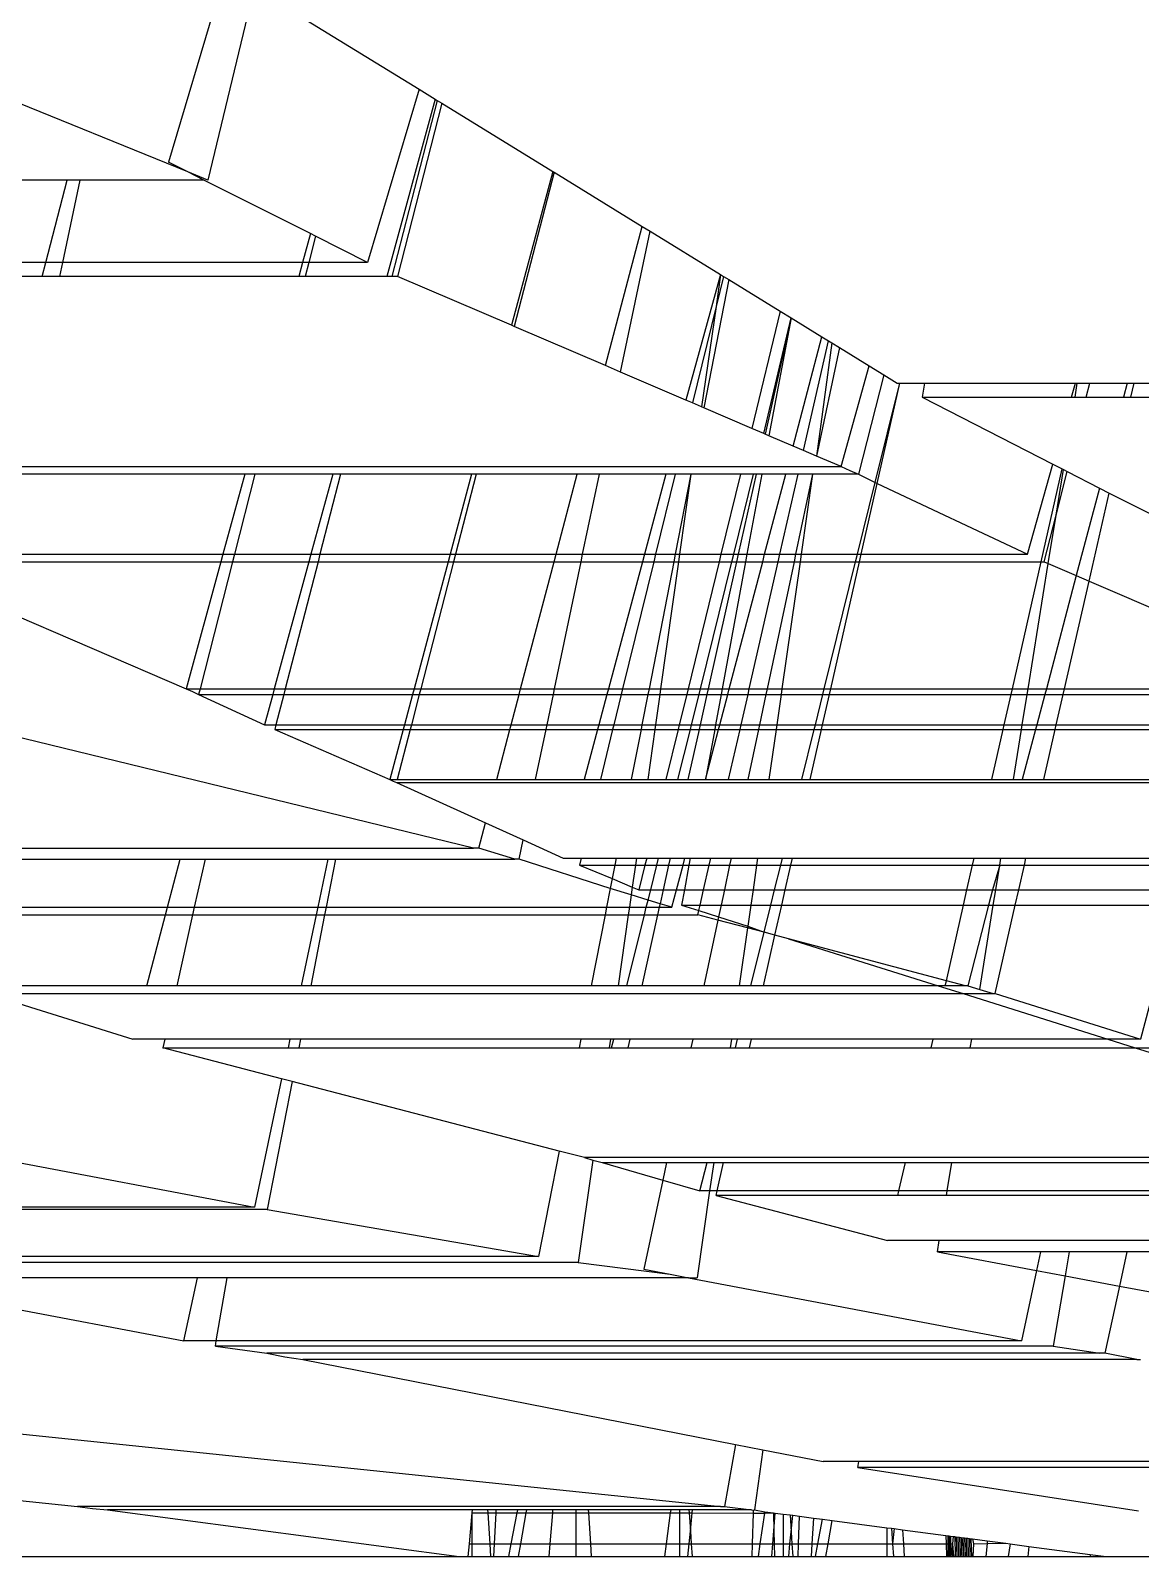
# Model space of a CAD drawing. Extents: x -24961 to 905641, y -154323 to 635957.
# Drawn here: x 396050.66 to 396073.26, y -143407.9 to -143376.85 of the extents above; entities that cross this region are included whole.
import ezdxf

# ---------------------------------------------------------------- set-up
doc = ezdxf.new("R2010")
doc.units = 0
doc.header["$LTSCALE"] = 1000
doc.header["$MEASUREMENT"] = 0

msp = doc.modelspace()

# ---------------------------------------------------------------- linework, layer by layer
for p, q in [((396054.634, -143375.623), (396053.47, -143379.525)), ((396055.215, -143375.979), (396054.273, -143379.89)), ((396055.215, -143375.979), (396058.577, -143378.045)), ((396053.867, -143379.725), (396045.066, -143376.149)), ((396058.577, -143378.045), (396057.526, -143381.567)), ((396058.904, -143378.246), (396057.919, -143381.852)), ((396058.942, -143378.27), (396058.017, -143381.852)), ((396058.577, -143378.045), (396058.904, -143378.246)), ((396058.904, -143378.246), (396058.942, -143378.27)), ((396058.942, -143378.27), (396059.034, -143378.326)), ((396059.034, -143378.326), (396058.137, -143381.852)), ((396059.034, -143378.326), (396061.294, -143379.715)), ((396053.867, -143379.725), (396053.47, -143379.525)), ((396054.273, -143379.89), (396053.867, -143379.725)), ((396054.195, -143379.89), (396053.867, -143379.725)), ((396061.294, -143379.715), (396060.455, -143382.846)), ((396061.322, -143379.732), (396060.512, -143382.87)), ((396061.294, -143379.715), (396061.322, -143379.732)), ((396061.322, -143379.732), (396063.115, -143380.833)), ((396051.412, -143379.89), (396049.81, -143379.89)), ((396050.977, -143381.567), (396051.412, -143379.89)), ((396051.323, -143381.567), (396051.672, -143379.89)), ((396051.672, -143379.89), (396051.412, -143379.89)), ((396054.195, -143379.89), (396051.672, -143379.89)), ((396056.363, -143380.981), (396054.195, -143379.89)), ((396056.363, -143380.981), (396056.203, -143381.567)), ((396056.465, -143381.033), (396056.329, -143381.567)), ((396056.465, -143381.033), (396056.363, -143380.981)), ((396057.526, -143381.567), (396056.465, -143381.033)), ((396062.37, -143383.667), (396063.115, -143380.833)), ((396062.676, -143383.799), (396063.275, -143380.931)), ((396063.115, -143380.833), (396063.275, -143380.931)), ((396063.275, -143380.931), (396064.712, -143381.815)), ((396050.977, -143381.567), (396049.382, -143381.567)), ((396050.903, -143381.852), (396050.977, -143381.567)), ((396051.323, -143381.567), (396050.977, -143381.567)), ((396051.263, -143381.852), (396051.323, -143381.567)), ((396056.203, -143381.567), (396051.323, -143381.567)), ((396056.203, -143381.567), (396056.125, -143381.852)), ((396056.329, -143381.567), (396056.203, -143381.567)), ((396056.329, -143381.567), (396056.256, -143381.852)), ((396057.526, -143381.567), (396056.329, -143381.567)), ((396050.903, -143381.852), (396049.309, -143381.852)), ((396051.263, -143381.852), (396050.903, -143381.852)), ((396056.125, -143381.852), (396051.263, -143381.852)), ((396056.256, -143381.852), (396056.125, -143381.852)), ((396057.919, -143381.852), (396056.256, -143381.852)), ((396058.017, -143381.852), (396057.919, -143381.852)), ((396058.137, -143381.852), (396058.017, -143381.852)), ((396060.455, -143382.846), (396058.137, -143381.852)), ((396064.712, -143381.815), (396064.003, -143384.368)), ((396064.876, -143381.916), (396064.368, -143384.525)), ((396064.712, -143381.815), (396064.619, -143382.464)), ((396064.769, -143381.85), (396064.619, -143382.464)), ((396064.712, -143381.815), (396064.769, -143381.85)), ((396064.769, -143381.85), (396064.876, -143381.916)), ((396064.876, -143381.916), (396065.927, -143382.561)), ((396064.619, -143382.464), (396064.139, -143384.426)), ((396064.619, -143382.464), (396064.324, -143384.506)), ((396065.927, -143382.561), (396065.345, -143384.944)), ((396065.927, -143382.561), (396066.147, -143382.696)), ((396060.512, -143382.87), (396060.455, -143382.846)), ((396062.37, -143383.667), (396060.512, -143382.87)), ((396065.589, -143385.048), (396066.147, -143382.696)), ((396066.147, -143382.696), (396065.617, -143385.061)), ((396066.147, -143382.696), (396065.694, -143385.093)), ((396066.147, -143382.696), (396066.772, -143383.08)), ((396066.187, -143385.305), (396066.772, -143383.08)), ((396066.399, -143385.396), (396066.907, -143383.163)), ((396066.977, -143383.206), (396066.662, -143385.509)), ((396066.772, -143383.08), (396066.907, -143383.163)), ((396066.907, -143383.163), (396066.977, -143383.206)), ((396066.977, -143383.206), (396067.131, -143383.301)), ((396067.131, -143383.301), (396066.662, -143385.509)), ((396067.131, -143383.301), (396067.739, -143383.674)), ((396062.676, -143383.799), (396062.37, -143383.667)), ((396064.003, -143384.368), (396062.676, -143383.799)), ((396067.168, -143385.718), (396067.739, -143383.674)), ((396068.035, -143383.856), (396067.521, -143385.877)), ((396067.739, -143383.674), (396068.035, -143383.856)), ((396068.035, -143383.856), (396068.303, -143384.021)), ((396067.859, -143386.044), (396068.358, -143384.021)), ((396067.897, -143386.062), (396068.358, -143384.021)), ((396068.303, -143384.021), (396068.358, -143384.021)), ((396068.358, -143384.021), (396068.864, -143384.021)), ((396068.864, -143384.021), (396068.812, -143384.308)), ((396068.864, -143384.021), (396071.934, -143384.021)), ((396071.854, -143384.308), (396071.934, -143384.021)), ((396071.926, -143384.308), (396071.973, -143384.021)), ((396071.934, -143384.021), (396071.973, -143384.021)), ((396071.973, -143384.021), (396072.226, -143384.021)), ((396072.153, -143384.308), (396072.226, -143384.021)), ((396072.226, -143384.021), (396072.99, -143384.021)), ((396072.99, -143384.021), (396072.914, -143384.308)), ((396072.99, -143384.021), (396073.128, -143384.021)), ((396073.063, -143384.308), (396073.128, -143384.021)), ((396073.128, -143384.021), (396075.447, -143384.021)), ((396064.139, -143384.426), (396064.003, -143384.368)), ((396064.324, -143384.506), (396064.139, -143384.426)), ((396068.812, -143384.308), (396071.472, -143385.671)), ((396068.812, -143384.308), (396071.854, -143384.308)), ((396071.854, -143384.308), (396071.926, -143384.308)), ((396071.926, -143384.308), (396072.153, -143384.308)), ((396072.153, -143384.308), (396072.914, -143384.308)), ((396072.914, -143384.308), (396073.063, -143384.308)), ((396073.063, -143384.308), (396075.385, -143384.308)), ((396064.368, -143384.525), (396064.324, -143384.506)), ((396065.345, -143384.944), (396064.368, -143384.525)), ((396065.589, -143385.048), (396065.345, -143384.944)), ((396065.617, -143385.061), (396065.589, -143385.048)), ((396065.694, -143385.093), (396065.617, -143385.061)), ((396066.187, -143385.305), (396065.694, -143385.093)), ((396066.399, -143385.396), (396066.187, -143385.305)), ((396066.662, -143385.509), (396066.399, -143385.396)), ((396043.697, -143385.718), (396067.168, -143385.718)), ((396067.168, -143385.718), (396066.662, -143385.509)), ((396067.168, -143385.718), (396067.344, -143385.801)), ((396070.96, -143387.506), (396071.472, -143385.671)), ((396071.472, -143385.671), (396071.663, -143385.769)), ((396055.024, -143385.877), (396050.423, -143385.877)), ((396055.024, -143385.877), (396054.579, -143387.506)), ((396055.228, -143385.877), (396054.813, -143387.506)), ((396055.228, -143385.877), (396055.024, -143385.877)), ((396056.818, -143385.877), (396055.228, -143385.877)), ((396056.818, -143385.877), (396056.373, -143387.506)), ((396056.977, -143385.877), (396056.556, -143387.506)), ((396056.977, -143385.877), (396056.818, -143385.877)), ((396059.642, -143385.877), (396056.977, -143385.877)), ((396059.642, -143385.877), (396059.205, -143387.506)), ((396059.735, -143385.877), (396059.314, -143387.506)), ((396059.735, -143385.877), (396059.642, -143385.877)), ((396061.789, -143385.877), (396059.735, -143385.877)), ((396061.361, -143387.506), (396061.789, -143385.877)), ((396062.243, -143385.877), (396061.789, -143385.877)), ((396061.903, -143387.506), (396062.243, -143385.877)), ((396063.598, -143385.877), (396062.243, -143385.877)), ((396063.598, -143385.877), (396063.161, -143387.506)), ((396063.784, -143385.877), (396063.386, -143387.506)), ((396063.784, -143385.877), (396063.598, -143385.877)), ((396064.105, -143385.877), (396063.784, -143385.877)), ((396064.105, -143385.877), (396063.787, -143387.506)), ((396064.105, -143385.877), (396063.875, -143387.506)), ((396065.117, -143385.877), (396064.105, -143385.877)), ((396065.117, -143385.877), (396064.718, -143387.506)), ((396064.979, -143387.506), (396065.383, -143385.877)), ((396065.435, -143385.877), (396065.07, -143387.506)), ((396065.383, -143385.877), (396065.117, -143385.877)), ((396065.548, -143385.877), (396065.248, -143387.506)), ((396065.435, -143385.877), (396065.383, -143385.877)), ((396065.548, -143385.877), (396065.435, -143385.877)), ((396066.036, -143385.877), (396065.548, -143385.877)), ((396065.608, -143387.506), (396066.036, -143385.877)), ((396065.919, -143387.506), (396066.289, -143385.877)), ((396066.289, -143385.877), (396066.036, -143385.877)), ((396066.584, -143385.877), (396066.238, -143387.506)), ((396066.584, -143385.877), (396066.289, -143385.877)), ((396066.584, -143385.877), (396066.351, -143387.506)), ((396067.521, -143385.877), (396066.584, -143385.877)), ((396067.344, -143385.801), (396067.521, -143385.877)), ((396067.498, -143387.506), (396067.859, -143386.044)), ((396067.521, -143385.877), (396067.859, -143386.044)), ((396067.859, -143386.044), (396067.897, -143386.062)), ((396071.235, -143387.658), (396071.663, -143385.769)), ((396071.54, -143386.711), (396071.689, -143385.782)), ((396071.54, -143386.711), (396071.767, -143385.822)), ((396071.663, -143385.769), (396071.689, -143385.782)), ((396071.689, -143385.782), (396071.767, -143385.822)), ((396071.767, -143385.822), (396072.424, -143386.159)), ((396067.57, -143387.506), (396067.897, -143386.062)), ((396067.897, -143386.062), (396070.96, -143387.506)), ((396072.424, -143386.159), (396071.952, -143387.94)), ((396072.211, -143388.052), (396072.619, -143386.259)), ((396072.424, -143386.159), (396072.619, -143386.259)), ((396072.619, -143386.259), (396074.736, -143387.321)), ((396071.298, -143387.658), (396071.54, -143386.711)), ((396071.381, -143387.694), (396071.54, -143386.711)), ((396050.083, -143387.506), (396054.579, -143387.506)), ((396054.579, -143387.506), (396054.537, -143387.658)), ((396054.579, -143387.506), (396054.813, -143387.506)), ((396054.813, -143387.506), (396054.774, -143387.658)), ((396054.813, -143387.506), (396056.373, -143387.506)), ((396056.373, -143387.506), (396056.331, -143387.658)), ((396056.373, -143387.506), (396056.556, -143387.506)), ((396056.556, -143387.506), (396056.517, -143387.658)), ((396056.556, -143387.506), (396059.205, -143387.506)), ((396059.205, -143387.506), (396059.164, -143387.658)), ((396059.205, -143387.506), (396059.314, -143387.506)), ((396059.314, -143387.506), (396059.274, -143387.658)), ((396059.314, -143387.506), (396061.361, -143387.506)), ((396061.32, -143387.658), (396061.361, -143387.506)), ((396061.361, -143387.506), (396061.903, -143387.506)), ((396061.871, -143387.658), (396061.903, -143387.506)), ((396061.903, -143387.506), (396063.161, -143387.506)), ((396063.161, -143387.506), (396063.12, -143387.658)), ((396063.161, -143387.506), (396063.386, -143387.506)), ((396063.386, -143387.506), (396063.349, -143387.658)), ((396063.386, -143387.506), (396063.787, -143387.506)), ((396063.787, -143387.506), (396063.758, -143387.658)), ((396063.787, -143387.506), (396063.875, -143387.506)), ((396063.875, -143387.506), (396063.854, -143387.658)), ((396063.875, -143387.506), (396064.718, -143387.506)), ((396064.718, -143387.506), (396064.681, -143387.658)), ((396064.718, -143387.506), (396064.979, -143387.506)), ((396064.942, -143387.658), (396064.979, -143387.506)), ((396064.979, -143387.506), (396065.07, -143387.506)), ((396065.07, -143387.506), (396065.036, -143387.658)), ((396065.07, -143387.506), (396065.248, -143387.506)), ((396065.248, -143387.506), (396065.22, -143387.658)), ((396065.248, -143387.506), (396065.608, -143387.506)), ((396065.568, -143387.658), (396065.608, -143387.506)), ((396065.608, -143387.506), (396065.919, -143387.506)), ((396065.884, -143387.658), (396065.919, -143387.506)), ((396065.919, -143387.506), (396066.238, -143387.506)), ((396066.238, -143387.506), (396066.206, -143387.658)), ((396066.238, -143387.506), (396066.351, -143387.506)), ((396066.351, -143387.506), (396066.329, -143387.658)), ((396066.351, -143387.506), (396067.498, -143387.506)), ((396067.46, -143387.658), (396067.498, -143387.506)), ((396067.498, -143387.506), (396067.57, -143387.506)), ((396067.536, -143387.658), (396067.57, -143387.506)), ((396067.57, -143387.506), (396070.96, -143387.506)), ((396050.052, -143387.658), (396054.537, -143387.658)), ((396054.537, -143387.658), (396053.831, -143390.242)), ((396054.774, -143387.658), (396054.114, -143390.242)), ((396054.537, -143387.658), (396054.774, -143387.658)), ((396054.774, -143387.658), (396056.331, -143387.658)), ((396056.331, -143387.658), (396055.625, -143390.242)), ((396056.517, -143387.658), (396055.849, -143390.242)), ((396056.331, -143387.658), (396056.517, -143387.658)), ((396056.517, -143387.658), (396059.164, -143387.658)), ((396059.164, -143387.658), (396058.472, -143390.242)), ((396059.274, -143387.658), (396058.607, -143390.242)), ((396059.164, -143387.658), (396059.274, -143387.658)), ((396059.274, -143387.658), (396061.32, -143387.658)), ((396060.641, -143390.242), (396061.32, -143387.658)), ((396061.32, -143387.658), (396061.871, -143387.658)), ((396061.332, -143390.242), (396061.871, -143387.658)), ((396061.871, -143387.658), (396063.12, -143387.658)), ((396063.12, -143387.658), (396062.428, -143390.242)), ((396063.349, -143387.658), (396062.717, -143390.242)), ((396063.12, -143387.658), (396063.349, -143387.658)), ((396063.758, -143387.658), (396063.254, -143390.242)), ((396063.349, -143387.658), (396063.758, -143387.658)), ((396063.854, -143387.658), (396063.49, -143390.242)), ((396063.758, -143387.658), (396063.854, -143387.658)), ((396063.854, -143387.658), (396064.681, -143387.658)), ((396064.681, -143387.658), (396064.05, -143390.242)), ((396064.301, -143390.242), (396064.942, -143387.658)), ((396065.036, -143387.658), (396064.458, -143390.242)), ((396064.681, -143387.658), (396064.942, -143387.658)), ((396065.22, -143387.658), (396064.744, -143390.242)), ((396064.889, -143390.242), (396065.568, -143387.658)), ((396064.942, -143387.658), (396065.036, -143387.658)), ((396065.036, -143387.658), (396065.22, -143387.658)), ((396065.22, -143387.658), (396065.568, -143387.658)), ((396065.296, -143390.242), (396065.884, -143387.658)), ((396065.568, -143387.658), (396065.884, -143387.658)), ((396066.206, -143387.658), (396065.657, -143390.242)), ((396065.884, -143387.658), (396066.206, -143387.658)), ((396066.329, -143387.658), (396065.96, -143390.242)), ((396066.206, -143387.658), (396066.329, -143387.658)), ((396066.329, -143387.658), (396067.46, -143387.658)), ((396066.823, -143390.242), (396067.46, -143387.658)), ((396066.952, -143390.242), (396067.536, -143387.658)), ((396067.46, -143387.658), (396067.536, -143387.658)), ((396067.536, -143387.658), (396071.235, -143387.658)), ((396070.651, -143390.242), (396071.235, -143387.658)), ((396070.971, -143390.242), (396071.381, -143387.694)), ((396071.235, -143387.658), (396071.298, -143387.658)), ((396071.298, -143387.658), (396071.381, -143387.694)), ((396071.381, -143387.694), (396071.952, -143387.94)), ((396071.952, -143387.94), (396071.343, -143390.242)), ((396071.712, -143390.242), (396072.211, -143388.052)), ((396071.952, -143387.94), (396072.211, -143388.052)), ((396072.211, -143388.052), (396075.365, -143389.411)), ((396049.868, -143388.538), (396053.831, -143390.242)), ((396053.831, -143390.242), (396054.114, -143390.242)), ((396053.831, -143390.242), (396053.958, -143390.3)), ((396053.958, -143390.3), (396054.085, -143390.355)), ((396054.114, -143390.242), (396054.085, -143390.355)), ((396054.085, -143390.355), (396055.424, -143390.976)), ((396054.085, -143390.355), (396055.594, -143390.355)), ((396054.114, -143390.242), (396055.625, -143390.242)), ((396055.594, -143390.355), (396055.424, -143390.976)), ((396055.625, -143390.242), (396055.594, -143390.355)), ((396055.594, -143390.355), (396055.82, -143390.355)), ((396055.625, -143390.242), (396055.849, -143390.242)), ((396055.82, -143390.355), (396055.659, -143390.976)), ((396055.849, -143390.242), (396055.82, -143390.355)), ((396055.82, -143390.355), (396058.441, -143390.355)), ((396055.849, -143390.242), (396058.472, -143390.242)), ((396058.441, -143390.355), (396058.275, -143390.976)), ((396058.578, -143390.355), (396058.417, -143390.976)), ((396058.472, -143390.242), (396058.441, -143390.355)), ((396058.441, -143390.355), (396058.578, -143390.355)), ((396058.472, -143390.242), (396058.607, -143390.242)), ((396058.607, -143390.242), (396058.578, -143390.355)), ((396058.578, -143390.355), (396060.612, -143390.355)), ((396058.607, -143390.242), (396060.641, -143390.242)), ((396060.448, -143390.976), (396060.612, -143390.355)), ((396060.612, -143390.355), (396060.641, -143390.242)), ((396060.612, -143390.355), (396061.309, -143390.355)), ((396060.641, -143390.242), (396061.332, -143390.242)), ((396061.179, -143390.976), (396061.309, -143390.355)), ((396061.309, -143390.355), (396061.332, -143390.242)), ((396061.309, -143390.355), (396062.397, -143390.355)), ((396061.332, -143390.242), (396062.428, -143390.242)), ((396062.397, -143390.355), (396062.231, -143390.976)), ((396062.428, -143390.242), (396062.397, -143390.355)), ((396062.397, -143390.355), (396062.689, -143390.355)), ((396062.428, -143390.242), (396062.717, -143390.242)), ((396062.689, -143390.355), (396062.537, -143390.976)), ((396062.717, -143390.242), (396062.689, -143390.355)), ((396062.689, -143390.355), (396063.232, -143390.355)), ((396062.717, -143390.242), (396063.254, -143390.242)), ((396063.232, -143390.355), (396063.111, -143390.976)), ((396063.254, -143390.242), (396063.232, -143390.355)), ((396063.232, -143390.355), (396063.474, -143390.355)), ((396063.254, -143390.242), (396063.49, -143390.242)), ((396063.474, -143390.355), (396063.386, -143390.976)), ((396063.49, -143390.242), (396063.474, -143390.355)), ((396063.474, -143390.355), (396064.022, -143390.355)), ((396063.49, -143390.242), (396064.05, -143390.242)), ((396064.022, -143390.355), (396063.87, -143390.976)), ((396064.05, -143390.242), (396064.022, -143390.355)), ((396064.022, -143390.355), (396064.273, -143390.355)), ((396064.05, -143390.242), (396064.301, -143390.242)), ((396064.119, -143390.976), (396064.273, -143390.355)), ((396064.273, -143390.355), (396064.301, -143390.242)), ((396064.273, -143390.355), (396064.432, -143390.355)), ((396064.432, -143390.355), (396064.293, -143390.976)), ((396064.301, -143390.242), (396064.458, -143390.242)), ((396064.458, -143390.242), (396064.432, -143390.355)), ((396064.432, -143390.355), (396064.723, -143390.355)), ((396064.458, -143390.242), (396064.744, -143390.242)), ((396064.723, -143390.355), (396064.609, -143390.976)), ((396064.696, -143390.976), (396064.859, -143390.355)), ((396064.744, -143390.242), (396064.723, -143390.355)), ((396064.723, -143390.355), (396064.859, -143390.355)), ((396064.744, -143390.242), (396064.889, -143390.242)), ((396064.859, -143390.355), (396064.889, -143390.242)), ((396064.859, -143390.355), (396065.27, -143390.355)), ((396064.889, -143390.242), (396065.296, -143390.242)), ((396065.129, -143390.976), (396065.27, -143390.355)), ((396065.27, -143390.355), (396065.296, -143390.242)), ((396065.27, -143390.355), (396065.633, -143390.355)), ((396065.296, -143390.242), (396065.657, -143390.242)), ((396065.633, -143390.355), (396065.501, -143390.976)), ((396065.657, -143390.242), (396065.633, -143390.355)), ((396065.633, -143390.355), (396065.944, -143390.355)), ((396065.657, -143390.242), (396065.96, -143390.242)), ((396065.944, -143390.355), (396065.855, -143390.976)), ((396065.96, -143390.242), (396065.944, -143390.355)), ((396065.944, -143390.355), (396066.795, -143390.355)), ((396065.96, -143390.242), (396066.823, -143390.242)), ((396066.642, -143390.976), (396066.795, -143390.355)), ((396066.785, -143390.976), (396066.926, -143390.355)), ((396066.795, -143390.355), (396066.823, -143390.242)), ((396066.795, -143390.355), (396066.926, -143390.355)), ((396066.823, -143390.242), (396066.952, -143390.242)), ((396066.926, -143390.355), (396066.952, -143390.242)), ((396066.926, -143390.355), (396070.626, -143390.355)), ((396066.952, -143390.242), (396070.651, -143390.242)), ((396070.485, -143390.976), (396070.626, -143390.355)), ((396070.626, -143390.355), (396070.651, -143390.242)), ((396070.626, -143390.355), (396070.953, -143390.355)), ((396070.651, -143390.242), (396070.971, -143390.242)), ((396070.853, -143390.976), (396070.953, -143390.355)), ((396070.953, -143390.355), (396070.971, -143390.242)), ((396070.953, -143390.355), (396071.313, -143390.355)), ((396070.971, -143390.242), (396071.343, -143390.242)), ((396071.313, -143390.355), (396071.148, -143390.976)), ((396071.343, -143390.242), (396071.313, -143390.355)), ((396071.313, -143390.355), (396071.687, -143390.355)), ((396071.343, -143390.242), (396071.712, -143390.242)), ((396071.545, -143390.976), (396071.687, -143390.355)), ((396071.687, -143390.355), (396071.712, -143390.242)), ((396071.687, -143390.355), (396075.115, -143390.355)), ((396071.712, -143390.242), (396075.145, -143390.242)), ((396059.684, -143393.483), (396049.36, -143390.972)), ((396055.424, -143390.976), (396055.659, -143390.976)), ((396055.659, -143390.976), (396055.635, -143391.071)), ((396055.659, -143390.976), (396058.275, -143390.976)), ((396058.275, -143390.976), (396058.249, -143391.071)), ((396058.275, -143390.976), (396058.417, -143390.976)), ((396058.417, -143390.976), (396058.393, -143391.071)), ((396058.417, -143390.976), (396060.448, -143390.976)), ((396060.423, -143391.071), (396060.448, -143390.976)), ((396060.448, -143390.976), (396061.179, -143390.976)), ((396061.159, -143391.071), (396061.179, -143390.976)), ((396061.179, -143390.976), (396062.231, -143390.976)), ((396062.231, -143390.976), (396062.205, -143391.071)), ((396062.231, -143390.976), (396062.537, -143390.976)), ((396062.537, -143390.976), (396062.514, -143391.071)), ((396062.537, -143390.976), (396063.111, -143390.976)), ((396063.111, -143390.976), (396063.093, -143391.071)), ((396063.111, -143390.976), (396063.386, -143390.976)), ((396063.386, -143390.976), (396063.373, -143391.071)), ((396063.386, -143390.976), (396063.87, -143390.976)), ((396063.87, -143390.976), (396063.847, -143391.071)), ((396063.87, -143390.976), (396064.119, -143390.976)), ((396064.096, -143391.071), (396064.119, -143390.976)), ((396064.119, -143390.976), (396064.293, -143390.976)), ((396064.293, -143390.976), (396064.272, -143391.071)), ((396064.293, -143390.976), (396064.609, -143390.976)), ((396064.609, -143390.976), (396064.591, -143391.071)), ((396064.609, -143390.976), (396064.696, -143390.976)), ((396064.671, -143391.071), (396064.696, -143390.976)), ((396064.696, -143390.976), (396065.129, -143390.976)), ((396065.107, -143391.071), (396065.129, -143390.976)), ((396065.129, -143390.976), (396065.501, -143390.976)), ((396065.501, -143390.976), (396065.481, -143391.071)), ((396065.501, -143390.976), (396065.855, -143390.976)), ((396065.855, -143390.976), (396065.841, -143391.071)), ((396065.855, -143390.976), (396066.642, -143390.976)), ((396066.618, -143391.071), (396066.642, -143390.976)), ((396066.642, -143390.976), (396066.785, -143390.976)), ((396066.764, -143391.071), (396066.785, -143390.976)), ((396066.785, -143390.976), (396070.485, -143390.976)), ((396070.464, -143391.071), (396070.485, -143390.976)), ((396070.485, -143390.976), (396070.853, -143390.976)), ((396070.838, -143391.071), (396070.853, -143390.976)), ((396070.853, -143390.976), (396071.148, -143390.976)), ((396071.148, -143390.976), (396071.123, -143391.071)), ((396071.148, -143390.976), (396071.545, -143390.976)), ((396071.524, -143391.071), (396071.545, -143390.976)), ((396071.545, -143390.976), (396074.95, -143390.976)), ((396055.635, -143391.071), (396058.249, -143391.071)), ((396055.635, -143391.071), (396057.976, -143392.09)), ((396058.249, -143391.071), (396057.976, -143392.09)), ((396058.393, -143391.071), (396058.129, -143392.09)), ((396058.249, -143391.071), (396058.393, -143391.071)), ((396058.393, -143391.071), (396060.423, -143391.071)), ((396060.156, -143392.09), (396060.423, -143391.071)), ((396060.423, -143391.071), (396061.159, -143391.071)), ((396060.946, -143392.09), (396061.159, -143391.071)), ((396061.159, -143391.071), (396062.205, -143391.071)), ((396062.205, -143391.071), (396061.932, -143392.09)), ((396062.205, -143391.071), (396062.514, -143391.071)), ((396062.514, -143391.071), (396062.265, -143392.09)), ((396062.514, -143391.071), (396063.093, -143391.071)), ((396063.093, -143391.071), (396062.894, -143392.09)), ((396063.093, -143391.071), (396063.373, -143391.071)), ((396063.373, -143391.071), (396063.229, -143392.09)), ((396063.373, -143391.071), (396063.847, -143391.071)), ((396063.847, -143391.071), (396063.598, -143392.09)), ((396063.843, -143392.09), (396064.096, -143391.071)), ((396063.847, -143391.071), (396064.096, -143391.071)), ((396064.272, -143391.071), (396064.044, -143392.09)), ((396064.096, -143391.071), (396064.272, -143391.071)), ((396064.272, -143391.071), (396064.591, -143391.071)), ((396064.403, -143392.09), (396064.671, -143391.071)), ((396064.591, -143391.071), (396064.403, -143392.09)), ((396064.591, -143391.071), (396064.671, -143391.071)), ((396064.671, -143391.071), (396065.107, -143391.071)), ((396064.875, -143392.09), (396065.107, -143391.071)), ((396065.107, -143391.071), (396065.481, -143391.071)), ((396065.481, -143391.071), (396065.264, -143392.09)), ((396065.481, -143391.071), (396065.841, -143391.071)), ((396065.841, -143391.071), (396065.695, -143392.09)), ((396065.841, -143391.071), (396066.618, -143391.071)), ((396066.367, -143392.09), (396066.618, -143391.071)), ((396066.534, -143392.09), (396066.764, -143391.071)), ((396066.618, -143391.071), (396066.764, -143391.071)), ((396066.764, -143391.071), (396070.464, -143391.071)), ((396070.233, -143392.09), (396070.464, -143391.071)), ((396070.464, -143391.071), (396070.838, -143391.071)), ((396070.673, -143392.09), (396070.838, -143391.071)), ((396070.838, -143391.071), (396071.123, -143391.071)), ((396071.123, -143391.071), (396070.853, -143392.09)), ((396071.123, -143391.071), (396071.524, -143391.071)), ((396071.292, -143392.09), (396071.524, -143391.071)), ((396071.524, -143391.071), (396074.925, -143391.071)), ((396057.976, -143392.09), (396058.129, -143392.09)), ((396057.976, -143392.09), (396058.045, -143392.121)), ((396058.045, -143392.121), (396058.114, -143392.151)), ((396058.114, -143392.151), (396081.585, -143392.151)), ((396058.114, -143392.151), (396059.924, -143392.972)), ((396058.129, -143392.09), (396060.156, -143392.09)), ((396060.156, -143392.09), (396060.946, -143392.09)), ((396060.946, -143392.09), (396061.932, -143392.09)), ((396061.932, -143392.09), (396062.265, -143392.09)), ((396062.265, -143392.09), (396062.894, -143392.09)), ((396062.894, -143392.09), (396063.229, -143392.09)), ((396063.229, -143392.09), (396063.598, -143392.09)), ((396063.598, -143392.09), (396063.843, -143392.09)), ((396063.843, -143392.09), (396064.044, -143392.09)), ((396064.044, -143392.09), (396064.403, -143392.09)), ((396064.403, -143392.09), (396064.875, -143392.09)), ((396064.875, -143392.09), (396065.264, -143392.09)), ((396065.264, -143392.09), (396065.695, -143392.09)), ((396065.695, -143392.09), (396066.367, -143392.09)), ((396066.367, -143392.09), (396066.534, -143392.09)), ((396066.534, -143392.09), (396070.233, -143392.09)), ((396070.233, -143392.09), (396070.673, -143392.09)), ((396070.673, -143392.09), (396070.853, -143392.09)), ((396070.853, -143392.09), (396071.292, -143392.09)), ((396071.292, -143392.09), (396074.655, -143392.09)), ((396059.789, -143393.483), (396059.924, -143392.972)), ((396059.924, -143392.972), (396060.69, -143393.318)), ((396039.275, -143393.483), (396059.684, -143393.483)), ((396059.789, -143393.483), (396059.684, -143393.483)), ((396060.524, -143393.708), (396059.789, -143393.483)), ((396060.609, -143393.708), (396060.69, -143393.318)), ((396060.69, -143393.318), (396061.504, -143393.686)), ((396050.409, -143393.708), (396053.712, -143393.708)), ((396053.453, -143394.688), (396053.712, -143393.708)), ((396053.712, -143393.708), (396054.216, -143393.708)), ((396054.216, -143393.708), (396053.997, -143394.688)), ((396054.216, -143393.708), (396056.718, -143393.708)), ((396056.718, -143393.708), (396056.511, -143394.688)), ((396056.87, -143393.708), (396056.679, -143394.688)), ((396056.718, -143393.708), (396056.87, -143393.708)), ((396056.87, -143393.708), (396060.524, -143393.708)), ((396060.609, -143393.708), (396060.524, -143393.708)), ((396062.463, -143394.303), (396060.609, -143393.708)), ((396061.504, -143393.686), (396061.875, -143393.686)), ((396061.875, -143393.686), (396061.839, -143393.831)), ((396061.875, -143393.686), (396062.583, -143393.686)), ((396062.583, -143393.686), (396062.555, -143393.831)), ((396062.583, -143393.686), (396062.999, -143393.686)), ((396062.999, -143393.686), (396062.978, -143393.831)), ((396062.999, -143393.686), (396063.207, -143393.686)), ((396063.207, -143393.686), (396063.172, -143393.831)), ((396063.207, -143393.686), (396063.448, -143393.686)), ((396063.412, -143393.831), (396063.448, -143393.686)), ((396063.448, -143393.686), (396063.686, -143393.686)), ((396063.686, -143393.686), (396063.654, -143393.831)), ((396063.686, -143393.686), (396063.984, -143393.686)), ((396063.946, -143393.831), (396063.984, -143393.686)), ((396063.984, -143393.686), (396064.095, -143393.686)), ((396064.095, -143393.686), (396064.068, -143393.831)), ((396064.095, -143393.686), (396064.512, -143393.686)), ((396064.479, -143393.831), (396064.512, -143393.686)), ((396064.512, -143393.686), (396064.925, -143393.686)), ((396064.925, -143393.686), (396064.894, -143393.831)), ((396064.925, -143393.686), (396065.465, -143393.686)), ((396065.465, -143393.686), (396065.444, -143393.831)), ((396065.465, -143393.686), (396065.971, -143393.686)), ((396065.935, -143393.831), (396065.971, -143393.686)), ((396065.971, -143393.686), (396066.173, -143393.686)), ((396066.14, -143393.831), (396066.173, -143393.686)), ((396066.173, -143393.686), (396069.872, -143393.686)), ((396069.84, -143393.831), (396069.872, -143393.686)), ((396069.872, -143393.686), (396070.416, -143393.686)), ((396070.393, -143393.831), (396070.416, -143393.686)), ((396070.416, -143393.686), (396070.928, -143393.686)), ((396070.895, -143393.831), (396070.928, -143393.686)), ((396070.928, -143393.686), (396074.233, -143393.686)), ((396061.839, -143393.831), (396062.555, -143393.831)), ((396061.839, -143393.831), (396062.502, -143394.105)), ((396062.502, -143394.105), (396062.463, -143394.303)), ((396062.555, -143393.831), (396062.502, -143394.105)), ((396062.502, -143394.105), (396062.914, -143394.275)), ((396062.555, -143393.831), (396062.978, -143393.831)), ((396062.978, -143393.831), (396062.914, -143394.275)), ((396062.978, -143393.831), (396063.172, -143393.831)), ((396063.172, -143393.831), (396063.05, -143394.331)), ((396063.172, -143393.831), (396063.412, -143393.831)), ((396063.288, -143394.331), (396063.412, -143393.831)), ((396063.412, -143393.831), (396063.654, -143393.831)), ((396063.654, -143393.831), (396063.542, -143394.331)), ((396063.654, -143393.831), (396063.946, -143393.831)), ((396063.814, -143394.331), (396063.946, -143393.831)), ((396063.946, -143393.831), (396064.068, -143393.831)), ((396064.068, -143393.831), (396063.975, -143394.331)), ((396064.068, -143393.831), (396064.479, -143393.831)), ((396064.365, -143394.331), (396064.479, -143393.831)), ((396064.479, -143393.831), (396064.894, -143393.831)), ((396064.894, -143393.831), (396064.788, -143394.331)), ((396064.894, -143393.831), (396065.444, -143393.831)), ((396065.444, -143393.831), (396065.372, -143394.331)), ((396065.444, -143393.831), (396065.935, -143393.831)), ((396065.811, -143394.331), (396065.935, -143393.831)), ((396065.935, -143393.831), (396066.14, -143393.831)), ((396066.027, -143394.331), (396066.14, -143393.831)), ((396066.14, -143393.831), (396069.84, -143393.831)), ((396069.727, -143394.331), (396069.84, -143393.831)), ((396069.84, -143393.831), (396070.393, -143393.831)), ((396070.393, -143393.831), (396070.249, -143394.331)), ((396070.313, -143394.331), (396070.393, -143393.831)), ((396070.393, -143393.831), (396070.895, -143393.831)), ((396070.782, -143394.331), (396070.895, -143393.831)), ((396070.895, -143393.831), (396074.194, -143393.831)), ((396062.463, -143394.303), (396062.388, -143394.688)), ((396062.891, -143394.434), (396062.463, -143394.303)), ((396062.914, -143394.275), (396062.891, -143394.434)), ((396062.914, -143394.275), (396063.05, -143394.331)), ((396063.05, -143394.331), (396063.288, -143394.331)), ((396063.236, -143394.54), (396063.288, -143394.331)), ((396063.288, -143394.331), (396063.542, -143394.331)), ((396063.542, -143394.331), (396063.479, -143394.614)), ((396063.542, -143394.331), (396063.814, -143394.331)), ((396063.72, -143394.688), (396063.814, -143394.331)), ((396063.814, -143394.331), (396063.975, -143394.331)), ((396063.975, -143394.331), (396063.917, -143394.645)), ((396063.975, -143394.331), (396064.365, -143394.331)), ((396064.294, -143394.645), (396064.365, -143394.331)), ((396064.365, -143394.331), (396064.788, -143394.331)), ((396064.788, -143394.331), (396064.722, -143394.645)), ((396064.788, -143394.331), (396065.372, -143394.331)), ((396065.372, -143394.331), (396065.327, -143394.645)), ((396065.372, -143394.331), (396065.811, -143394.331)), ((396065.733, -143394.645), (396065.811, -143394.331)), ((396065.811, -143394.331), (396066.027, -143394.331)), ((396065.956, -143394.645), (396066.027, -143394.331)), ((396066.027, -143394.331), (396069.727, -143394.331)), ((396069.656, -143394.645), (396069.727, -143394.331)), ((396069.727, -143394.331), (396070.249, -143394.331)), ((396070.249, -143394.331), (396070.168, -143394.645)), ((396070.249, -143394.331), (396070.313, -143394.331)), ((396070.262, -143394.645), (396070.313, -143394.331)), ((396070.313, -143394.331), (396070.782, -143394.331)), ((396070.71, -143394.645), (396070.782, -143394.331)), ((396070.782, -143394.331), (396074.062, -143394.331)), ((396050.186, -143394.688), (396053.453, -143394.688)), ((396053.413, -143394.839), (396053.453, -143394.688)), ((396053.453, -143394.688), (396053.997, -143394.688)), ((396053.997, -143394.688), (396053.963, -143394.839)), ((396053.997, -143394.688), (396056.511, -143394.688)), ((396056.511, -143394.688), (396056.48, -143394.839)), ((396056.511, -143394.688), (396056.679, -143394.688)), ((396056.679, -143394.688), (396056.65, -143394.839)), ((396056.679, -143394.688), (396062.388, -143394.688)), ((396062.388, -143394.688), (396062.359, -143394.839)), ((396062.388, -143394.688), (396062.855, -143394.688)), ((396062.855, -143394.688), (396062.833, -143394.839)), ((396062.891, -143394.434), (396062.855, -143394.688)), ((396062.855, -143394.688), (396063.199, -143394.688)), ((396063.236, -143394.54), (396062.891, -143394.434)), ((396063.162, -143394.839), (396063.199, -143394.688)), ((396063.199, -143394.688), (396063.236, -143394.54)), ((396063.199, -143394.688), (396063.462, -143394.688)), ((396063.479, -143394.614), (396063.236, -143394.54)), ((396063.462, -143394.688), (396063.428, -143394.839)), ((396063.479, -143394.614), (396063.462, -143394.688)), ((396063.462, -143394.688), (396063.72, -143394.688)), ((396063.72, -143394.688), (396063.479, -143394.614)), ((396063.917, -143394.645), (396064.294, -143394.645)), ((396063.917, -143394.645), (396064.269, -143394.756)), ((396064.269, -143394.756), (396064.294, -143394.645)), ((396064.294, -143394.645), (396064.722, -143394.645)), ((396064.722, -143394.645), (396064.671, -143394.882)), ((396064.722, -143394.645), (396065.327, -143394.645)), ((396065.327, -143394.645), (396065.265, -143395.069)), ((396065.327, -143394.645), (396065.733, -143394.645)), ((396065.597, -143395.197), (396065.733, -143394.645)), ((396065.733, -143394.645), (396065.956, -143394.645)), ((396065.818, -143395.255), (396065.956, -143394.645)), ((396065.956, -143394.645), (396069.656, -143394.645)), ((396069.308, -143396.181), (396069.656, -143394.645)), ((396069.656, -143394.645), (396070.168, -143394.645)), ((396070.168, -143394.645), (396069.743, -143396.285)), ((396069.986, -143396.36), (396070.262, -143394.645)), ((396070.168, -143394.645), (396070.262, -143394.645)), ((396070.262, -143394.645), (396070.71, -143394.645)), ((396070.301, -143396.445), (396070.71, -143394.645)), ((396070.71, -143394.645), (396073.979, -143394.645)), ((396073.979, -143394.645), (396073.257, -143397.37)), ((396050.151, -143394.839), (396053.413, -143394.839)), ((396053.03, -143396.285), (396053.413, -143394.839)), ((396053.413, -143394.839), (396053.963, -143394.839)), ((396053.963, -143394.839), (396053.639, -143396.285)), ((396053.963, -143394.839), (396056.48, -143394.839)), ((396056.48, -143394.839), (396056.174, -143396.285)), ((396056.65, -143394.839), (396056.368, -143396.285)), ((396056.48, -143394.839), (396056.65, -143394.839)), ((396056.65, -143394.839), (396062.359, -143394.839)), ((396062.359, -143394.839), (396062.077, -143396.285)), ((396062.359, -143394.839), (396062.833, -143394.839)), ((396062.833, -143394.839), (396062.624, -143396.285)), ((396062.804, -143396.285), (396063.162, -143394.839)), ((396062.833, -143394.839), (396063.162, -143394.839)), ((396063.428, -143394.839), (396063.105, -143396.285)), ((396063.162, -143394.839), (396063.428, -143394.839)), ((396063.428, -143394.839), (396064.25, -143394.839)), ((396064.25, -143394.839), (396064.269, -143394.756)), ((396064.657, -143394.947), (396064.25, -143394.839)), ((396064.269, -143394.756), (396064.671, -143394.882)), ((396064.657, -143394.947), (396064.373, -143396.285)), ((396064.671, -143394.882), (396064.657, -143394.947)), ((396065.26, -143395.107), (396064.657, -143394.947)), ((396064.671, -143394.882), (396065.265, -143395.069)), ((396065.26, -143395.107), (396065.09, -143396.285)), ((396065.265, -143395.069), (396065.26, -143395.107)), ((396065.597, -143395.197), (396065.26, -143395.107)), ((396065.265, -143395.069), (396065.597, -143395.197)), ((396065.327, -143396.285), (396065.597, -143395.197)), ((396065.585, -143396.285), (396065.818, -143395.255)), ((396065.818, -143395.255), (396065.597, -143395.197)), ((396066.091, -143395.328), (396065.818, -143395.255)), ((396069.308, -143396.181), (396066.091, -143395.328)), ((396066.091, -143395.328), (396069.139, -143396.285)), ((396053.03, -143396.285), (396049.822, -143396.285)), ((396053.639, -143396.285), (396053.03, -143396.285)), ((396056.174, -143396.285), (396053.639, -143396.285)), ((396056.368, -143396.285), (396056.174, -143396.285)), ((396062.077, -143396.285), (396056.368, -143396.285)), ((396062.624, -143396.285), (396062.077, -143396.285)), ((396062.804, -143396.285), (396062.624, -143396.285)), ((396063.105, -143396.285), (396062.804, -143396.285)), ((396064.373, -143396.285), (396063.105, -143396.285)), ((396065.09, -143396.285), (396064.373, -143396.285)), ((396065.327, -143396.285), (396065.09, -143396.285)), ((396065.585, -143396.285), (396065.327, -143396.285)), ((396069.139, -143396.285), (396065.585, -143396.285)), ((396069.139, -143396.285), (396069.649, -143396.445)), ((396069.285, -143396.285), (396069.139, -143396.285)), ((396069.285, -143396.285), (396069.308, -143396.181)), ((396069.697, -143396.285), (396069.285, -143396.285)), ((396069.697, -143396.285), (396069.308, -143396.181)), ((396069.743, -143396.285), (396069.697, -143396.285)), ((396069.743, -143396.285), (396069.986, -143396.36)), ((396049.786, -143396.445), (396069.649, -143396.445)), ((396049.786, -143396.445), (396052.743, -143397.37)), ((396069.649, -143396.445), (396070.261, -143396.445)), ((396069.649, -143396.445), (396072.595, -143397.37)), ((396069.986, -143396.36), (396070.261, -143396.445)), ((396070.261, -143396.445), (396070.301, -143396.445)), ((396070.301, -143396.445), (396073.257, -143397.37)), ((396053.396, -143397.37), (396052.743, -143397.37)), ((396053.396, -143397.37), (396053.357, -143397.544)), ((396055.945, -143397.37), (396053.396, -143397.37)), ((396055.945, -143397.37), (396055.908, -143397.544)), ((396056.157, -143397.37), (396055.945, -143397.37)), ((396056.157, -143397.37), (396056.123, -143397.544)), ((396061.866, -143397.37), (396056.157, -143397.37)), ((396061.866, -143397.37), (396061.832, -143397.544)), ((396062.468, -143397.37), (396061.866, -143397.37)), ((396062.468, -143397.37), (396062.442, -143397.544)), ((396062.535, -143397.37), (396062.468, -143397.37)), ((396062.491, -143397.544), (396062.535, -143397.37)), ((396062.862, -143397.37), (396062.535, -143397.37)), ((396062.862, -143397.37), (396062.823, -143397.544)), ((396064.143, -143397.37), (396062.862, -143397.37)), ((396064.143, -143397.37), (396064.106, -143397.544)), ((396064.933, -143397.37), (396064.143, -143397.37)), ((396064.933, -143397.37), (396064.908, -143397.544)), ((396065.058, -143397.37), (396064.933, -143397.37)), ((396065.015, -143397.544), (396065.058, -143397.37)), ((396065.34, -143397.37), (396065.058, -143397.37)), ((396065.3, -143397.544), (396065.34, -143397.37)), ((396069.04, -143397.37), (396065.34, -143397.37)), ((396069, -143397.544), (396069.04, -143397.37)), ((396069.823, -143397.37), (396069.04, -143397.37)), ((396069.795, -143397.544), (396069.823, -143397.37)), ((396072.595, -143397.37), (396069.823, -143397.37)), ((396072.595, -143397.37), (396073.153, -143397.544)), ((396073.257, -143397.37), (396072.595, -143397.37)), ((396053.357, -143397.544), (396055.908, -143397.544)), ((396055.775, -143398.175), (396053.357, -143397.544)), ((396055.908, -143397.544), (396056.123, -143397.544)), ((396056.123, -143397.544), (396061.832, -143397.544)), ((396061.832, -143397.544), (396062.442, -143397.544)), ((396062.442, -143397.544), (396062.491, -143397.544)), ((396062.491, -143397.544), (396062.823, -143397.544)), ((396062.823, -143397.544), (396064.106, -143397.544)), ((396064.106, -143397.544), (396064.908, -143397.544)), ((396064.908, -143397.544), (396065.015, -143397.544)), ((396065.015, -143397.544), (396065.3, -143397.544)), ((396065.3, -143397.544), (396069, -143397.544)), ((396069, -143397.544), (396069.795, -143397.544)), ((396069.795, -143397.544), (396073.153, -143397.544)), ((396073.153, -143397.544), (396073.872, -143397.544)), ((396073.153, -143397.544), (396074.568, -143397.989)), ((396041.115, -143398.133), (396055.223, -143400.787)), ((396055.775, -143398.175), (396055.223, -143400.787)), ((396055.989, -143398.231), (396055.482, -143400.834)), ((396055.989, -143398.231), (396055.775, -143398.175)), ((396061.422, -143399.649), (396055.989, -143398.231)), ((396061.422, -143399.649), (396061.004, -143401.792)), ((396061.938, -143399.779), (396061.422, -143399.649)), ((396062.113, -143399.83), (396061.812, -143401.914)), ((396081.428, -143399.779), (396061.938, -143399.779)), ((396061.938, -143399.779), (396062.113, -143399.83)), ((396062.113, -143399.83), (396062.3, -143399.879)), ((396062.3, -143399.879), (396063.61, -143399.879)), ((396062.3, -143399.879), (396063.533, -143400.24)), ((396063.61, -143399.879), (396063.533, -143400.24)), ((396063.61, -143399.879), (396064.436, -143399.879)), ((396064.292, -143400.459), (396064.436, -143399.879)), ((396064.436, -143399.879), (396064.571, -143399.879)), ((396064.571, -143399.879), (396064.488, -143400.459)), ((396064.571, -143399.879), (396064.772, -143399.879)), ((396064.641, -143400.459), (396064.772, -143399.879)), ((396064.772, -143399.879), (396068.472, -143399.879)), ((396068.341, -143400.459), (396068.472, -143399.879)), ((396068.472, -143399.879), (396069.419, -143399.879)), ((396069.326, -143400.459), (396069.419, -143399.879)), ((396069.419, -143399.879), (396081.813, -143399.879)), ((396063.533, -143400.24), (396063.148, -143402.053)), ((396063.533, -143400.24), (396064.292, -143400.459)), ((396064.488, -143400.459), (396064.233, -143402.225)), ((396064.488, -143400.459), (396064.292, -143400.459)), ((396064.641, -143400.459), (396064.488, -143400.459)), ((396064.621, -143400.55), (396064.641, -143400.459)), ((396064.621, -143400.55), (396068.112, -143401.47)), ((396068.32, -143400.55), (396064.621, -143400.55)), ((396068.341, -143400.459), (396064.641, -143400.459)), ((396068.32, -143400.55), (396068.341, -143400.459)), ((396069.311, -143400.55), (396068.32, -143400.55)), ((396069.326, -143400.459), (396068.341, -143400.459)), ((396069.311, -143400.55), (396069.326, -143400.459)), ((396084.406, -143400.55), (396069.311, -143400.55)), ((396084.056, -143400.459), (396069.326, -143400.459)), ((396055.482, -143400.834), (396038.429, -143400.834)), ((396055.223, -143400.787), (396038.438, -143400.787)), ((396055.482, -143400.834), (396061.004, -143401.792)), ((396069.163, -143401.47), (396068.112, -143401.47)), ((396069.126, -143401.699), (396069.163, -143401.47)), ((396088.176, -143401.47), (396069.163, -143401.47)), ((396061.004, -143401.792), (396044.776, -143401.792)), ((396071.224, -143401.699), (396069.126, -143401.699)), ((396069.126, -143401.699), (396071.144, -143402.078)), ((396071.224, -143401.699), (396071.144, -143402.078)), ((396071.81, -143401.699), (396071.224, -143401.699)), ((396071.81, -143401.699), (396071.726, -143402.187)), ((396072.981, -143401.699), (396071.81, -143401.699)), ((396072.981, -143401.699), (396072.829, -143402.394)), ((396073.637, -143401.699), (396072.981, -143401.699)), ((396061.812, -143401.914), (396044.759, -143401.914)), ((396046.635, -143402.155), (396053.787, -143403.508)), ((396061.812, -143401.914), (396063.687, -143402.155)), ((396063.148, -143402.053), (396063.687, -143402.155)), ((396063.687, -143402.155), (396064.058, -143402.225)), ((396071.144, -143402.078), (396070.84, -143403.508)), ((396071.144, -143402.078), (396071.726, -143402.187)), ((396071.726, -143402.187), (396071.48, -143403.618)), ((396071.726, -143402.187), (396072.829, -143402.394)), ((396054.06, -143402.225), (396047.18, -143402.225)), ((396053.787, -143403.508), (396054.06, -143402.225)), ((396054.667, -143402.225), (396054.06, -143402.225)), ((396054.446, -143403.508), (396054.667, -143402.225)), ((396064.058, -143402.225), (396054.667, -143402.225)), ((396064.058, -143402.225), (396070.84, -143403.508)), ((396064.058, -143402.225), (396064.233, -143402.225)), ((396072.829, -143402.394), (396072.53, -143403.763)), ((396072.829, -143402.394), (396073.496, -143402.519)), ((396054.446, -143403.508), (396053.787, -143403.508)), ((396054.427, -143403.618), (396054.446, -143403.508)), ((396071.48, -143403.618), (396054.427, -143403.618)), ((396054.427, -143403.618), (396055.477, -143403.763)), ((396070.84, -143403.508), (396054.446, -143403.508)), ((396071.48, -143403.618), (396072.432, -143403.763)), ((396036.892, -143403.999), (396064.709, -143406.877)), ((396072.432, -143403.763), (396055.477, -143403.763)), ((396055.477, -143403.763), (396055.841, -143403.834)), ((396055.841, -143403.834), (396056.208, -143403.89)), ((396073.183, -143403.89), (396056.208, -143403.89)), ((396056.208, -143403.89), (396065.016, -143405.617)), ((396072.53, -143403.763), (396072.432, -143403.763)), ((396073.183, -143403.89), (396072.53, -143403.763)), ((396073.183, -143403.89), (396073.261, -143403.89)), ((396031.676, -143404.822), (396051.619, -143406.877)), ((396065.016, -143405.617), (396064.791, -143406.877)), ((396065.016, -143405.617), (396065.574, -143405.725)), ((396065.574, -143405.725), (396065.401, -143406.948)), ((396065.574, -143405.725), (396066.8, -143405.963)), ((396067.524, -143405.963), (396066.8, -143405.963)), ((396067.503, -143406.086), (396067.524, -143405.963)), ((396067.503, -143406.086), (396073.217, -143406.97)), ((396073.917, -143406.086), (396067.503, -143406.086)), ((396083.853, -143405.963), (396067.524, -143405.963)), ((396064.709, -143406.877), (396051.619, -143406.877)), ((396051.619, -143406.877), (396051.924, -143406.917)), ((396051.924, -143406.917), (396052.23, -143406.948)), ((396052.23, -143406.948), (396059.39, -143407.896)), ((396059.656, -143406.948), (396052.23, -143406.948)), ((396059.65, -143407.008), (396059.591, -143407.641)), ((396059.656, -143406.948), (396059.65, -143407.008)), ((396059.65, -143407.008), (396059.65, -143407.641)), ((396059.65, -143407.008), (396059.97, -143407.009)), ((396059.966, -143406.948), (396059.656, -143406.948)), ((396059.966, -143406.948), (396059.97, -143407.009)), ((396060.137, -143406.948), (396059.966, -143406.948)), ((396059.97, -143407.009), (396060.011, -143407.641)), ((396059.97, -143407.009), (396060.134, -143407.009)), ((396060.134, -143407.009), (396060.099, -143407.641)), ((396060.137, -143406.948), (396060.134, -143407.009)), ((396060.134, -143407.009), (396060.57, -143407.009)), ((396060.581, -143406.948), (396060.137, -143406.948)), ((396060.449, -143407.641), (396060.57, -143407.009)), ((396060.57, -143407.009), (396060.581, -143406.948)), ((396060.57, -143407.009), (396060.756, -143407.009)), ((396060.767, -143406.948), (396060.581, -143406.948)), ((396060.643, -143407.641), (396060.756, -143407.009)), ((396060.756, -143407.009), (396060.767, -143406.948)), ((396060.756, -143407.009), (396061.287, -143407.01)), ((396061.292, -143406.948), (396060.767, -143406.948)), ((396061.287, -143407.01), (396061.234, -143407.641)), ((396061.292, -143406.948), (396061.287, -143407.01)), ((396061.287, -143407.01), (396061.761, -143407.01)), ((396061.761, -143406.948), (396061.292, -143406.948)), ((396061.761, -143406.948), (396061.761, -143407.01)), ((396062.016, -143406.948), (396061.761, -143406.948)), ((396061.761, -143407.01), (396061.761, -143407.641)), ((396061.761, -143407.01), (396062.02, -143407.01)), ((396062.016, -143406.948), (396062.02, -143407.01)), ((396063.703, -143406.948), (396062.016, -143406.948)), ((396062.02, -143407.01), (396062.062, -143407.641)), ((396062.02, -143407.01), (396063.694, -143407.011)), ((396063.61, -143407.641), (396063.694, -143407.011)), ((396063.694, -143407.011), (396063.703, -143406.948)), ((396063.694, -143407.011), (396063.873, -143407.011)), ((396063.873, -143406.948), (396063.703, -143406.948)), ((396063.873, -143406.948), (396063.873, -143407.011)), ((396064.067, -143406.948), (396063.873, -143406.948)), ((396063.873, -143407.011), (396063.873, -143407.641)), ((396063.873, -143407.011), (396064.071, -143407.011)), ((396064.067, -143406.948), (396064.071, -143407.011)), ((396064.138, -143406.948), (396064.067, -143406.948)), ((396064.071, -143407.011), (396064.096, -143407.384)), ((396064.071, -143407.011), (396064.132, -143407.011)), ((396064.096, -143407.384), (396064.132, -143407.011)), ((396064.132, -143407.011), (396064.138, -143406.948)), ((396064.132, -143407.011), (396065.372, -143407.012)), ((396065.337, -143406.948), (396064.138, -143406.948)), ((396064.709, -143406.877), (396064.791, -143406.877)), ((396064.791, -143406.877), (396065.337, -143406.948)), ((396065.337, -143406.948), (396065.374, -143406.953)), ((396065.372, -143407.012), (396065.355, -143407.641)), ((396065.374, -143406.953), (396065.372, -143407.012)), ((396065.372, -143407.012), (396065.609, -143407.012)), ((396065.374, -143406.953), (396065.401, -143406.948)), ((396065.401, -143406.948), (396065.613, -143406.985)), ((396065.517, -143407.641), (396065.609, -143407.012)), ((396065.609, -143407.012), (396065.613, -143406.985)), ((396065.609, -143407.012), (396065.785, -143407.007)), ((396065.613, -143406.985), (396065.785, -143407.007)), ((396065.785, -143407.007), (396065.795, -143407.373)), ((396065.785, -143407.007), (396065.825, -143407.013)), ((396065.795, -143407.373), (396065.825, -143407.013)), ((396065.825, -143407.013), (396065.984, -143407.034)), ((396065.984, -143407.034), (396065.984, -143407.641)), ((396065.984, -143407.034), (396066.125, -143407.052)), ((396066.125, -143407.052), (396066.147, -143407.392)), ((396066.125, -143407.052), (396066.18, -143407.059)), ((396066.147, -143407.392), (396066.18, -143407.059)), ((396066.18, -143407.059), (396066.317, -143407.077)), ((396066.297, -143407.641), (396066.317, -143407.077)), ((396066.317, -143407.077), (396066.6, -143407.114)), ((396066.6, -143407.114), (396066.571, -143407.641)), ((396066.6, -143407.114), (396066.786, -143407.139)), ((396066.69, -143407.641), (396066.786, -143407.139)), ((396066.786, -143407.139), (396066.982, -143407.164)), ((396064.071, -143407.641), (396064.096, -143407.384)), ((396064.096, -143407.384), (396064.113, -143407.641)), ((396065.773, -143407.641), (396065.795, -143407.373)), ((396065.795, -143407.373), (396065.803, -143407.641)), ((396066.123, -143407.641), (396066.147, -143407.392)), ((396066.147, -143407.392), (396066.164, -143407.641)), ((396066.898, -143407.641), (396066.982, -143407.164)), ((396066.982, -143407.164), (396068.096, -143407.311)), ((396068.096, -143407.311), (396068.096, -143407.641)), ((396068.096, -143407.311), (396068.193, -143407.323)), ((396068.193, -143407.323), (396068.214, -143407.641)), ((396068.193, -143407.323), (396068.247, -143407.33)), ((396068.247, -143407.33), (396068.214, -143407.641)), ((396068.247, -143407.33), (396068.415, -143407.352)), ((396068.415, -143407.352), (396068.432, -143407.641)), ((396068.415, -143407.352), (396069.296, -143407.468)), ((396069.296, -143407.468), (396069.3, -143407.641)), ((396069.296, -143407.468), (396069.364, -143407.477)), ((396069.335, -143407.473), (396069.335, -143407.641)), ((396059.591, -143407.641), (396059.567, -143407.896)), ((396059.591, -143407.641), (396059.65, -143407.641)), ((396059.65, -143407.641), (396059.65, -143407.896)), ((396059.65, -143407.641), (396060.011, -143407.641)), ((396060.011, -143407.641), (396060.028, -143407.896)), ((396060.011, -143407.641), (396060.099, -143407.641)), ((396060.099, -143407.641), (396060.085, -143407.896)), ((396060.099, -143407.641), (396060.449, -143407.641)), ((396060.4, -143407.896), (396060.449, -143407.641)), ((396060.449, -143407.641), (396060.643, -143407.641)), ((396060.597, -143407.896), (396060.643, -143407.641)), ((396060.643, -143407.641), (396061.234, -143407.641)), ((396061.234, -143407.641), (396061.213, -143407.896)), ((396061.234, -143407.641), (396061.761, -143407.641)), ((396061.761, -143407.641), (396061.761, -143407.896)), ((396061.761, -143407.641), (396062.062, -143407.641)), ((396062.062, -143407.641), (396062.079, -143407.896)), ((396062.062, -143407.641), (396063.61, -143407.641)), ((396063.576, -143407.896), (396063.61, -143407.641)), ((396063.61, -143407.641), (396063.873, -143407.641)), ((396063.873, -143407.641), (396063.873, -143407.896)), ((396063.873, -143407.641), (396064.071, -143407.641)), ((396064.046, -143407.896), (396064.071, -143407.641)), ((396064.071, -143407.641), (396064.113, -143407.641)), ((396064.113, -143407.641), (396064.13, -143407.896)), ((396064.113, -143407.641), (396065.355, -143407.641)), ((396065.355, -143407.641), (396065.348, -143407.896)), ((396065.355, -143407.641), (396065.517, -143407.641)), ((396065.48, -143407.896), (396065.517, -143407.641)), ((396065.517, -143407.641), (396065.773, -143407.641)), ((396065.751, -143407.896), (396065.773, -143407.641)), ((396065.773, -143407.641), (396065.803, -143407.641)), ((396065.803, -143407.641), (396065.81, -143407.896)), ((396065.803, -143407.641), (396065.984, -143407.641)), ((396065.984, -143407.641), (396065.984, -143407.896)), ((396065.984, -143407.641), (396066.123, -143407.641)), ((396066.098, -143407.896), (396066.123, -143407.641)), ((396066.123, -143407.641), (396066.164, -143407.641)), ((396066.164, -143407.641), (396066.181, -143407.896)), ((396066.164, -143407.641), (396066.297, -143407.641)), ((396066.288, -143407.896), (396066.297, -143407.641)), ((396066.297, -143407.641), (396066.571, -143407.641)), ((396066.571, -143407.641), (396066.557, -143407.896)), ((396066.571, -143407.641), (396066.69, -143407.641)), ((396066.641, -143407.896), (396066.69, -143407.641)), ((396066.69, -143407.641), (396066.898, -143407.641)), ((396066.853, -143407.896), (396066.898, -143407.641)), ((396066.898, -143407.641), (396068.096, -143407.641)), ((396068.096, -143407.641), (396068.096, -143407.896)), ((396068.096, -143407.641), (396068.214, -143407.641)), ((396068.214, -143407.641), (396068.231, -143407.896)), ((396068.214, -143407.641), (396068.432, -143407.641)), ((396068.432, -143407.641), (396068.447, -143407.896)), ((396068.432, -143407.641), (396069.3, -143407.641)), ((396069.3, -143407.641), (396069.307, -143407.896)), ((396069.3, -143407.641), (396069.335, -143407.641)), ((396069.335, -143407.641), (396069.335, -143407.896)), ((396069.335, -143407.641), (396069.364, -143407.641)), ((396069.364, -143407.477), (396069.364, -143407.641)), ((396069.364, -143407.477), (396069.393, -143407.481)), ((396069.364, -143407.641), (396069.364, -143407.896)), ((396069.364, -143407.641), (396069.432, -143407.641)), ((396069.393, -143407.481), (396069.393, -143407.641)), ((396069.393, -143407.481), (396069.443, -143407.487)), ((396069.393, -143407.641), (396069.393, -143407.896)), ((396069.393, -143407.641), (396069.422, -143407.896)), ((396069.432, -143407.641), (396069.422, -143407.896)), ((396069.443, -143407.487), (396069.432, -143407.641)), ((396069.432, -143407.641), (396069.454, -143407.896)), ((396069.443, -143407.487), (396069.477, -143407.492)), ((396069.477, -143407.492), (396069.487, -143407.896)), ((396069.477, -143407.492), (396069.51, -143407.496)), ((396069.51, -143407.496), (396069.521, -143407.896)), ((396069.51, -143407.496), (396069.577, -143407.505)), ((396069.544, -143407.501), (396069.554, -143407.896)), ((396069.577, -143407.505), (396069.587, -143407.896)), ((396069.577, -143407.505), (396069.611, -143407.509)), ((396069.616, -143407.705), (396069.587, -143407.896)), ((396069.611, -143407.509), (396069.616, -143407.705)), ((396069.611, -143407.509), (396069.644, -143407.514)), ((396069.644, -143407.514), (396069.616, -143407.705)), ((396069.616, -143407.705), (396069.62, -143407.896)), ((396069.644, -143407.514), (396069.654, -143407.896)), ((396069.644, -143407.514), (396069.677, -143407.518)), ((396069.677, -143407.518), (396069.687, -143407.896)), ((396069.677, -143407.518), (396069.711, -143407.522)), ((396069.711, -143407.522), (396069.72, -143407.896)), ((396069.711, -143407.522), (396069.743, -143407.527)), ((396069.743, -143407.527), (396069.753, -143407.896)), ((396069.743, -143407.527), (396069.775, -143407.531)), ((396069.775, -143407.531), (396069.785, -143407.896)), ((396069.775, -143407.531), (396069.808, -143407.535)), ((396069.808, -143407.535), (396069.817, -143407.896)), ((396069.808, -143407.535), (396069.84, -143407.539)), ((396069.84, -143407.539), (396069.858, -143407.638)), ((396069.84, -143407.539), (396070.14, -143407.579)), ((396069.858, -143407.638), (396069.849, -143407.896)), ((396069.858, -143407.638), (396070.136, -143407.634)), ((396070.136, -143407.634), (396070.114, -143407.896)), ((396070.14, -143407.579), (396070.136, -143407.634)), ((396070.136, -143407.634), (396070.515, -143407.628)), ((396070.14, -143407.579), (396070.515, -143407.628)), ((396070.515, -143407.628), (396070.603, -143407.639)), ((396070.603, -143407.639), (396070.568, -143407.896)), ((396070.603, -143407.639), (396070.987, -143407.69)), ((396070.987, -143407.69), (396070.967, -143407.896)), ((396070.987, -143407.69), (396072.233, -143407.853)), ((396031.39, -143407.896), (396059.39, -143407.896)), ((396059.39, -143407.896), (396059.567, -143407.896)), ((396059.567, -143407.896), (396059.65, -143407.896)), ((396059.65, -143407.896), (396060.028, -143407.896)), ((396060.028, -143407.896), (396060.085, -143407.896)), ((396060.085, -143407.896), (396060.4, -143407.896)), ((396060.4, -143407.896), (396060.597, -143407.896)), ((396060.597, -143407.896), (396061.213, -143407.896)), ((396061.213, -143407.896), (396061.761, -143407.896)), ((396061.761, -143407.896), (396062.079, -143407.896)), ((396062.079, -143407.896), (396063.576, -143407.896)), ((396063.576, -143407.896), (396063.873, -143407.896)), ((396063.873, -143407.896), (396064.046, -143407.896)), ((396064.046, -143407.896), (396064.13, -143407.896)), ((396064.13, -143407.896), (396065.348, -143407.896)), ((396065.348, -143407.896), (396065.48, -143407.896)), ((396065.48, -143407.896), (396065.751, -143407.896)), ((396065.751, -143407.896), (396065.81, -143407.896)), ((396065.81, -143407.896), (396065.984, -143407.896)), ((396065.984, -143407.896), (396066.098, -143407.896)), ((396066.098, -143407.896), (396066.181, -143407.896)), ((396066.181, -143407.896), (396066.288, -143407.896)), ((396066.288, -143407.896), (396066.557, -143407.896)), ((396066.557, -143407.896), (396066.641, -143407.896)), ((396066.641, -143407.896), (396066.853, -143407.896)), ((396066.853, -143407.896), (396068.096, -143407.896)), ((396068.096, -143407.896), (396068.231, -143407.896)), ((396068.231, -143407.896), (396068.447, -143407.896)), ((396068.447, -143407.896), (396069.307, -143407.896)), ((396069.307, -143407.896), (396069.364, -143407.896)), ((396069.364, -143407.896), (396069.393, -143407.896)), ((396069.393, -143407.896), (396069.454, -143407.896)), ((396069.454, -143407.896), (396069.487, -143407.896)), ((396069.487, -143407.896), (396069.521, -143407.896)), ((396069.521, -143407.896), (396069.587, -143407.896)), ((396069.587, -143407.896), (396069.62, -143407.896)), ((396069.62, -143407.896), (396069.654, -143407.896)), ((396069.654, -143407.896), (396069.687, -143407.896)), ((396069.687, -143407.896), (396069.72, -143407.896)), ((396069.72, -143407.896), (396069.753, -143407.896)), ((396069.753, -143407.896), (396069.785, -143407.896)), ((396069.785, -143407.896), (396069.817, -143407.896)), ((396069.817, -143407.896), (396069.849, -143407.896)), ((396069.849, -143407.896), (396070.114, -143407.896)), ((396070.114, -143407.896), (396070.568, -143407.896)), ((396070.568, -143407.896), (396070.967, -143407.896)), ((396070.967, -143407.896), (396072.233, -143407.896)), ((396072.233, -143407.853), (396072.233, -143407.896)), ((396072.233, -143407.853), (396072.561, -143407.896)), ((396072.233, -143407.896), (396072.561, -143407.896)), ((396072.561, -143407.896), (396073.571, -143407.896))]:
    msp.add_line(p, q)

doc.saveas('drawing.dxf')
